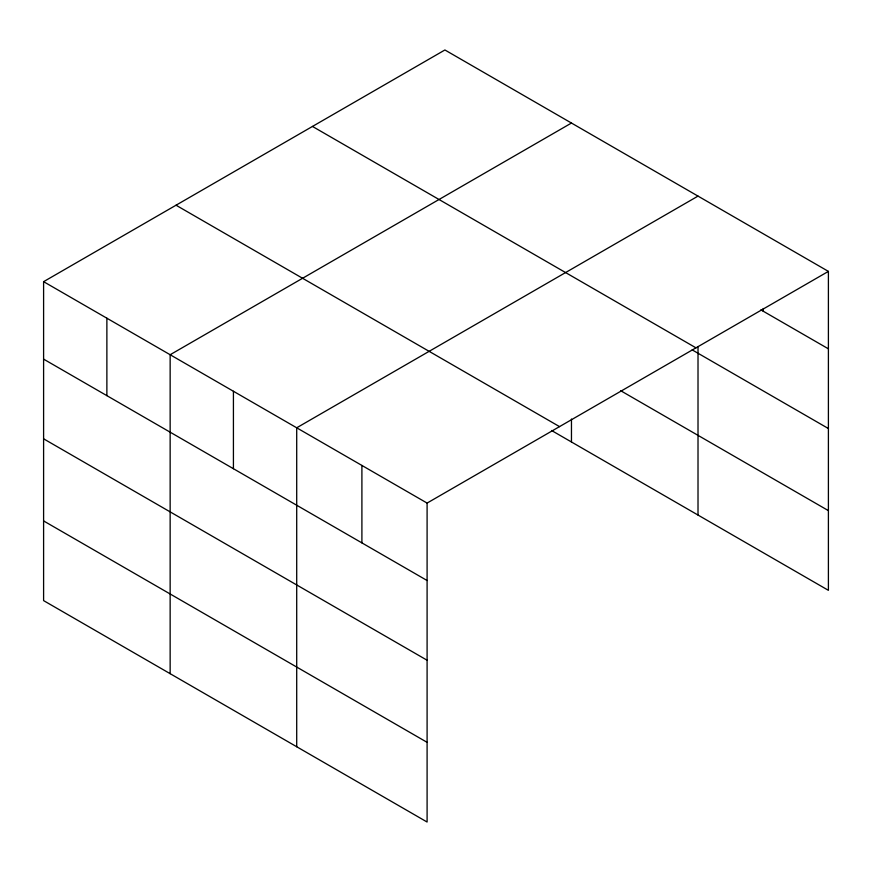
<?xml version="1.0" encoding="UTF-8"?>
<svg xmlns="http://www.w3.org/2000/svg" width="872" height="872" viewBox="0 0 872 872"><rect width="100%" height="100%" fill="white"/><g stroke="black" fill="none" stroke-linecap="round" stroke-linejoin="round"><path stroke-width="1.31" d="M43.6 281.667L427.095 503.079L427.095 822.024L43.6 600.612L43.6 281.667L444.905 49.977L828.4 271.388L828.4 590.333L551.54 430.485M571.465 123.039L170.149 354.73L170.149 673.685M698.014 196.102L296.709 427.792L296.709 746.748M427.095 503.079L828.4 271.388M760.875 309.854L828.4 348.833M312.481 126.44L695.965 347.841M692.15 349.868L828.4 428.534M620.679 390.711L828.4 510.632M176.035 205.214L559.519 426.615M43.6 359.122L427.095 580.523M43.6 438.812L427.095 660.224M43.6 520.922L427.095 742.334M763.207 308.481L763.207 311.195M698.014 346.5L698.014 515.058M571.465 419.029L571.465 441.984M361.902 465.441L361.902 542.885M233.424 391.266L233.424 468.722M106.875 318.204L106.875 395.648"/></g></svg>
